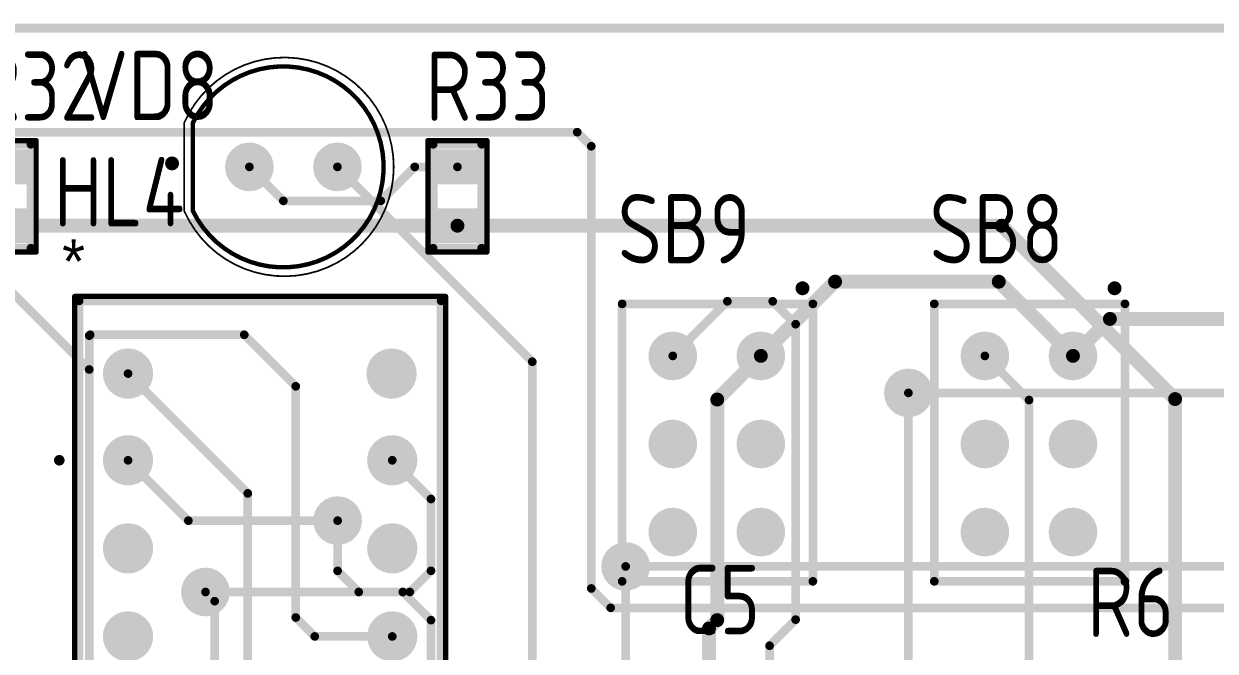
# Model space of a CAD drawing. Header units: millimetres. Extents: x 0 to 841, y 0 to 2540.
# Drawn here: x 79.5 to 113.85, y 147.04 to 165.13 of the extents above; entities that cross this region are included whole.
import ezdxf

# ---------------------------------------------------------------- set-up
doc = ezdxf.new("R2010")
doc.units = ezdxf.units.MM
for name, color, linetype in [('BottomLayer', 5, 'Continuous'), ('BottomSolder', 6, 'Continuous'), ('Mechanical13', 56, 'Continuous'), ('Mechanical15', 56, 'Continuous'), ('MultiLayer', 9, 'Continuous'), ('PadHoleLayer', 156, 'Continuous'), ('TopLayer', 1, 'Continuous'), ('TopOverlay', 2, 'Continuous'), ('TopPaste', 8, 'Continuous'), ('TopSolder', 216, 'Continuous'), ('ViaHoleLayer', 16, 'Continuous')]:
    doc.layers.add(name, color=color, linetype=linetype)
doc.styles.add('GOST type A', font='', dxfattribs={"height": 0.2})
doc.styles.get('GOST type A').set_extended_font_data('GOST type A')

# ---------------------------------------------------------------- blocks, each defined once
blk = doc.blocks.new('LED_151054RS03000_17')
at = {"layer": 'BottomLayer'}
h = blk.add_hatch(color=5, dxfattribs=at)
edge = h.paths.add_edge_path()
edge.add_arc((-1.27, 0), 0.6, 0, 360)
h = blk.add_hatch(color=5, dxfattribs=at)
edge = h.paths.add_edge_path()
edge.add_arc((1.27, 0), 0.6, 0, 360)
at = {"layer": 'BottomSolder'}
h = blk.add_hatch(color=6, dxfattribs=at)
edge = h.paths.add_edge_path()
edge.add_arc((-1.27, 0), 0.702, 0, 360)
h = blk.add_hatch(color=6, dxfattribs=at)
edge = h.paths.add_edge_path()
edge.add_arc((1.27, 0), 0.702, 0, 360)
at = {"layer": 'MultiLayer'}
h = blk.add_hatch(color=9, dxfattribs=at)
edge = h.paths.add_edge_path()
edge.add_arc((-1.27, 0), 0.6, 0, 360)
h = blk.add_hatch(color=9, dxfattribs=at)
edge = h.paths.add_edge_path()
edge.add_arc((1.27, 0), 0.6, 0, 360)
at = {"layer": 'PadHoleLayer'}
h = blk.add_hatch(color=156, dxfattribs=at)
edge = h.paths.add_edge_path()
edge.add_arc((-1.27, 0), 0.35, 0, 360)
h = blk.add_hatch(color=156, dxfattribs=at)
edge = h.paths.add_edge_path()
edge.add_arc((1.27, 0), 0.35, 0, 360)
at = {"layer": 'TopLayer'}
h = blk.add_hatch(color=1, dxfattribs=at)
edge = h.paths.add_edge_path()
edge.add_arc((-1.27, 0), 0.6, 0, 360)
h = blk.add_hatch(color=1, dxfattribs=at)
edge = h.paths.add_edge_path()
edge.add_arc((1.27, 0), 0.6, 0, 360)
at = {"layer": 'TopSolder'}
h = blk.add_hatch(color=216, dxfattribs=at)
edge = h.paths.add_edge_path()
edge.add_arc((-1.27, 0), 0.702, 0, 360)
h = blk.add_hatch(color=216, dxfattribs=at)
edge = h.paths.add_edge_path()
edge.add_arc((1.27, 0), 0.702, 0, 360)
at = {"layer": 'Mechanical13', "const_width": 0.127}
blk.add_lwpolyline([(-2.9, 1.27, -4.331476), (-2.9, -1.27)], format="xyb", dxfattribs=at)
at = {"layer": 'Mechanical13'}
for points, const_width in [([(-2.932, 1.27, 1), (-2.868, 1.27, 1)], 0.0635), ([(-3.4, 0.1, 1), (-3.6, 0.1, 1)], 0.2), ([(-3.65, 0.1, 1), (-3.55, 0.1, 1)], 0.1), ([(-3.45, 0.1, 1), (-3.35, 0.1, 1)], 0.1), ([(-2.932, -1.27, 1), (-2.868, -1.27, 1)], 0.0635)]:
    blk.add_lwpolyline(points, format="xyb", close=True, dxfattribs=dict(at, const_width=const_width))
at = {"layer": 'Mechanical15', "const_width": 0.05}
blk.add_lwpolyline([(-3.144, 1.283, -4.70463), (-3.144, -1.283)], format="xyb", dxfattribs=at)
blk.add_lwpolyline([(-3.15, -1.27), (-3.15, 1.27)], dxfattribs=at)
at = {"layer": 'Mechanical15', "const_width": 0.025}
for points in [[(-3.162, 1.27, 1), (-3.137, 1.27, 1)], [(-3.157, 1.283, 1), (-3.132, 1.283, 1)], [(-3.162, -1.27, 1), (-3.137, -1.27, 1)], [(-3.157, -1.283, 1), (-3.132, -1.283, 1)]]:
    blk.add_lwpolyline(points, format="xyb", close=True, dxfattribs=at)
at = {"layer": 'TopOverlay', "const_width": 0.127}
blk.add_lwpolyline([(-2.9, 1.27, -4.331476), (-2.9, -1.27)], format="xyb", dxfattribs=at)
at = {"layer": 'TopOverlay'}
for points, const_width in [([(-2.932, 1.27, 1), (-2.868, 1.27, 1)], 0.0635), ([(-2.932, 1.27, 1), (-2.868, 1.27, 1)], 0.0635), ([(-3.4, 0.1, 1), (-3.6, 0.1, 1)], 0.2), ([(-3.65, 0.1, 1), (-3.55, 0.1, 1)], 0.1), ([(-3.45, 0.1, 1), (-3.35, 0.1, 1)], 0.1), ([(-2.932, -1.27, 1), (-2.868, -1.27, 1)], 0.0635), ([(-2.932, -1.27, 1), (-2.868, -1.27, 1)], 0.0635)]:
    blk.add_lwpolyline(points, format="xyb", close=True, dxfattribs=dict(at, const_width=const_width))
at = {"layer": 'TopOverlay', "const_width": 0.127}
blk.add_lwpolyline([(-2.9, -1.27), (-2.9, 1.27)], dxfattribs=at)
blk = doc.blocks.new('BUTTON_SW_1571527_1_25')
at = {"layer": 'BottomLayer'}
h = blk.add_hatch(color=5, dxfattribs=at)
edge = h.paths.add_edge_path()
edge.add_arc((0, 0), 0.6, 0, 360)
h = blk.add_hatch(color=5, dxfattribs=at)
edge = h.paths.add_edge_path()
edge.add_arc((2.54, 0), 0.6, 0, 360)
h = blk.add_hatch(color=5, dxfattribs=at)
edge = h.paths.add_edge_path()
edge.add_arc((5.08, 0), 0.6, 0, 360)
h = blk.add_hatch(color=5, dxfattribs=at)
edge = h.paths.add_edge_path()
edge.add_arc((0, -2.54), 0.6, 0, 360)
h = blk.add_hatch(color=5, dxfattribs=at)
edge = h.paths.add_edge_path()
edge.add_arc((2.54, -2.54), 0.6, 0, 360)
h = blk.add_hatch(color=5, dxfattribs=at)
edge = h.paths.add_edge_path()
edge.add_arc((5.08, -2.54), 0.6, 0, 360)
at = {"layer": 'BottomSolder'}
h = blk.add_hatch(color=6, dxfattribs=at)
edge = h.paths.add_edge_path()
edge.add_arc((0, 0), 0.702, 0, 360)
h = blk.add_hatch(color=6, dxfattribs=at)
edge = h.paths.add_edge_path()
edge.add_arc((2.54, 0), 0.702, 0, 360)
h = blk.add_hatch(color=6, dxfattribs=at)
edge = h.paths.add_edge_path()
edge.add_arc((5.08, 0), 0.702, 0, 360)
h = blk.add_hatch(color=6, dxfattribs=at)
edge = h.paths.add_edge_path()
edge.add_arc((0, -2.54), 0.702, 0, 360)
h = blk.add_hatch(color=6, dxfattribs=at)
edge = h.paths.add_edge_path()
edge.add_arc((2.54, -2.54), 0.702, 0, 360)
h = blk.add_hatch(color=6, dxfattribs=at)
edge = h.paths.add_edge_path()
edge.add_arc((5.08, -2.54), 0.702, 0, 360)
at = {"layer": 'MultiLayer'}
h = blk.add_hatch(color=9, dxfattribs=at)
edge = h.paths.add_edge_path()
edge.add_arc((0, 0), 0.6, 0, 360)
h = blk.add_hatch(color=9, dxfattribs=at)
edge = h.paths.add_edge_path()
edge.add_arc((2.54, 0), 0.6, 0, 360)
h = blk.add_hatch(color=9, dxfattribs=at)
edge = h.paths.add_edge_path()
edge.add_arc((5.08, 0), 0.6, 0, 360)
h = blk.add_hatch(color=9, dxfattribs=at)
edge = h.paths.add_edge_path()
edge.add_arc((0, -2.54), 0.6, 0, 360)
h = blk.add_hatch(color=9, dxfattribs=at)
edge = h.paths.add_edge_path()
edge.add_arc((2.54, -2.54), 0.6, 0, 360)
h = blk.add_hatch(color=9, dxfattribs=at)
edge = h.paths.add_edge_path()
edge.add_arc((5.08, -2.54), 0.6, 0, 360)
at = {"layer": 'PadHoleLayer'}
h = blk.add_hatch(color=156, dxfattribs=at)
edge = h.paths.add_edge_path()
edge.add_arc((0, 0), 0.35, 0, 360)
h = blk.add_hatch(color=156, dxfattribs=at)
edge = h.paths.add_edge_path()
edge.add_arc((2.54, 0), 0.35, 0, 360)
h = blk.add_hatch(color=156, dxfattribs=at)
edge = h.paths.add_edge_path()
edge.add_arc((5.08, 0), 0.35, 0, 360)
h = blk.add_hatch(color=156, dxfattribs=at)
edge = h.paths.add_edge_path()
edge.add_arc((0, -2.54), 0.35, 0, 360)
h = blk.add_hatch(color=156, dxfattribs=at)
edge = h.paths.add_edge_path()
edge.add_arc((2.54, -2.54), 0.35, 0, 360)
h = blk.add_hatch(color=156, dxfattribs=at)
edge = h.paths.add_edge_path()
edge.add_arc((5.08, -2.54), 0.35, 0, 360)
at = {"layer": 'TopLayer'}
h = blk.add_hatch(color=1, dxfattribs=at)
edge = h.paths.add_edge_path()
edge.add_arc((0, 0), 0.6, 0, 360)
h = blk.add_hatch(color=1, dxfattribs=at)
edge = h.paths.add_edge_path()
edge.add_arc((2.54, 0), 0.6, 0, 360)
h = blk.add_hatch(color=1, dxfattribs=at)
edge = h.paths.add_edge_path()
edge.add_arc((5.08, 0), 0.6, 0, 360)
h = blk.add_hatch(color=1, dxfattribs=at)
edge = h.paths.add_edge_path()
edge.add_arc((0, -2.54), 0.6, 0, 360)
h = blk.add_hatch(color=1, dxfattribs=at)
edge = h.paths.add_edge_path()
edge.add_arc((2.54, -2.54), 0.6, 0, 360)
h = blk.add_hatch(color=1, dxfattribs=at)
edge = h.paths.add_edge_path()
edge.add_arc((5.08, -2.54), 0.6, 0, 360)
at = {"layer": 'TopSolder'}
h = blk.add_hatch(color=216, dxfattribs=at)
edge = h.paths.add_edge_path()
edge.add_arc((0, 0), 0.702, 0, 360)
h = blk.add_hatch(color=216, dxfattribs=at)
edge = h.paths.add_edge_path()
edge.add_arc((2.54, 0), 0.702, 0, 360)
h = blk.add_hatch(color=216, dxfattribs=at)
edge = h.paths.add_edge_path()
edge.add_arc((5.08, 0), 0.702, 0, 360)
h = blk.add_hatch(color=216, dxfattribs=at)
edge = h.paths.add_edge_path()
edge.add_arc((0, -2.54), 0.702, 0, 360)
h = blk.add_hatch(color=216, dxfattribs=at)
edge = h.paths.add_edge_path()
edge.add_arc((2.54, -2.54), 0.702, 0, 360)
h = blk.add_hatch(color=216, dxfattribs=at)
edge = h.paths.add_edge_path()
edge.add_arc((5.08, -2.54), 0.702, 0, 360)
at = {"layer": 'Mechanical13'}
for points, const_width in [([(-1.85, 1.2, 1), (-2.05, 1.2, 1)], 0.2), ([(-2.1, 1.2, 1), (-2, 1.2, 1)], 0.1), ([(-1.9, 1.2, 1), (-1.8, 1.2, 1)], 0.1)]:
    blk.add_lwpolyline(points, format="xyb", close=True, dxfattribs=dict(at, const_width=const_width))
at = {"layer": 'TopOverlay'}
for points, const_width in [([(-1.85, 1.2, 1), (-2.05, 1.2, 1)], 0.2), ([(-1.563, 1.5, 1), (-1.438, 1.5, 1)], 0.125), ([(-1.563, 1.5, 1), (-1.438, 1.5, 1)], 0.125), ([(6.438, 1.5, 1), (6.563, 1.5, 1)], 0.125), ([(6.438, 1.5, 1), (6.563, 1.5, 1)], 0.125), ([(-2.1, 1.2, 1), (-2, 1.2, 1)], 0.1), ([(-1.9, 1.2, 1), (-1.8, 1.2, 1)], 0.1), ([(-1.563, -4, 1), (-1.438, -4, 1)], 0.125), ([(-1.563, -4, 1), (-1.438, -4, 1)], 0.125), ([(6.438, -4, 1), (6.563, -4, 1)], 0.125), ([(6.438, -4, 1), (6.563, -4, 1)], 0.125)]:
    blk.add_lwpolyline(points, format="xyb", close=True, dxfattribs=dict(at, const_width=const_width))
at = {"layer": 'TopOverlay', "const_width": 0.25}
for points in [[(-1.5, -4), (-1.5, 1.5)], [(6.5, 1.5), (-1.5, 1.5)], [(6.5, -4), (6.5, 1.5)], [(6.5, -4), (-1.5, -4)]]:
    blk.add_lwpolyline(points, dxfattribs=at)
blk = doc.blocks.new('BUTTON_SW_1571527_1_26')
at = {"layer": 'BottomLayer'}
h = blk.add_hatch(color=5, dxfattribs=at)
edge = h.paths.add_edge_path()
edge.add_arc((0, 0), 0.6, 0, 360)
h = blk.add_hatch(color=5, dxfattribs=at)
edge = h.paths.add_edge_path()
edge.add_arc((2.54, 0), 0.6, 0, 360)
h = blk.add_hatch(color=5, dxfattribs=at)
edge = h.paths.add_edge_path()
edge.add_arc((5.08, 0), 0.6, 0, 360)
h = blk.add_hatch(color=5, dxfattribs=at)
edge = h.paths.add_edge_path()
edge.add_arc((0, -2.54), 0.6, 0, 360)
h = blk.add_hatch(color=5, dxfattribs=at)
edge = h.paths.add_edge_path()
edge.add_arc((2.54, -2.54), 0.6, 0, 360)
h = blk.add_hatch(color=5, dxfattribs=at)
edge = h.paths.add_edge_path()
edge.add_arc((5.08, -2.54), 0.6, 0, 360)
at = {"layer": 'BottomSolder'}
h = blk.add_hatch(color=6, dxfattribs=at)
edge = h.paths.add_edge_path()
edge.add_arc((0, 0), 0.702, 0, 360)
h = blk.add_hatch(color=6, dxfattribs=at)
edge = h.paths.add_edge_path()
edge.add_arc((2.54, 0), 0.702, 0, 360)
h = blk.add_hatch(color=6, dxfattribs=at)
edge = h.paths.add_edge_path()
edge.add_arc((5.08, 0), 0.702, 0, 360)
h = blk.add_hatch(color=6, dxfattribs=at)
edge = h.paths.add_edge_path()
edge.add_arc((0, -2.54), 0.702, 0, 360)
h = blk.add_hatch(color=6, dxfattribs=at)
edge = h.paths.add_edge_path()
edge.add_arc((2.54, -2.54), 0.702, 0, 360)
h = blk.add_hatch(color=6, dxfattribs=at)
edge = h.paths.add_edge_path()
edge.add_arc((5.08, -2.54), 0.702, 0, 360)
at = {"layer": 'MultiLayer'}
h = blk.add_hatch(color=9, dxfattribs=at)
edge = h.paths.add_edge_path()
edge.add_arc((0, 0), 0.6, 0, 360)
h = blk.add_hatch(color=9, dxfattribs=at)
edge = h.paths.add_edge_path()
edge.add_arc((2.54, 0), 0.6, 0, 360)
h = blk.add_hatch(color=9, dxfattribs=at)
edge = h.paths.add_edge_path()
edge.add_arc((5.08, 0), 0.6, 0, 360)
h = blk.add_hatch(color=9, dxfattribs=at)
edge = h.paths.add_edge_path()
edge.add_arc((0, -2.54), 0.6, 0, 360)
h = blk.add_hatch(color=9, dxfattribs=at)
edge = h.paths.add_edge_path()
edge.add_arc((2.54, -2.54), 0.6, 0, 360)
h = blk.add_hatch(color=9, dxfattribs=at)
edge = h.paths.add_edge_path()
edge.add_arc((5.08, -2.54), 0.6, 0, 360)
at = {"layer": 'PadHoleLayer'}
h = blk.add_hatch(color=156, dxfattribs=at)
edge = h.paths.add_edge_path()
edge.add_arc((0, 0), 0.35, 0, 360)
h = blk.add_hatch(color=156, dxfattribs=at)
edge = h.paths.add_edge_path()
edge.add_arc((2.54, 0), 0.35, 0, 360)
h = blk.add_hatch(color=156, dxfattribs=at)
edge = h.paths.add_edge_path()
edge.add_arc((5.08, 0), 0.35, 0, 360)
h = blk.add_hatch(color=156, dxfattribs=at)
edge = h.paths.add_edge_path()
edge.add_arc((0, -2.54), 0.35, 0, 360)
h = blk.add_hatch(color=156, dxfattribs=at)
edge = h.paths.add_edge_path()
edge.add_arc((2.54, -2.54), 0.35, 0, 360)
h = blk.add_hatch(color=156, dxfattribs=at)
edge = h.paths.add_edge_path()
edge.add_arc((5.08, -2.54), 0.35, 0, 360)
at = {"layer": 'TopLayer'}
h = blk.add_hatch(color=1, dxfattribs=at)
edge = h.paths.add_edge_path()
edge.add_arc((0, 0), 0.6, 0, 360)
h = blk.add_hatch(color=1, dxfattribs=at)
edge = h.paths.add_edge_path()
edge.add_arc((2.54, 0), 0.6, 0, 360)
h = blk.add_hatch(color=1, dxfattribs=at)
edge = h.paths.add_edge_path()
edge.add_arc((5.08, 0), 0.6, 0, 360)
h = blk.add_hatch(color=1, dxfattribs=at)
edge = h.paths.add_edge_path()
edge.add_arc((0, -2.54), 0.6, 0, 360)
h = blk.add_hatch(color=1, dxfattribs=at)
edge = h.paths.add_edge_path()
edge.add_arc((2.54, -2.54), 0.6, 0, 360)
h = blk.add_hatch(color=1, dxfattribs=at)
edge = h.paths.add_edge_path()
edge.add_arc((5.08, -2.54), 0.6, 0, 360)
at = {"layer": 'TopSolder'}
h = blk.add_hatch(color=216, dxfattribs=at)
edge = h.paths.add_edge_path()
edge.add_arc((0, 0), 0.702, 0, 360)
h = blk.add_hatch(color=216, dxfattribs=at)
edge = h.paths.add_edge_path()
edge.add_arc((2.54, 0), 0.702, 0, 360)
h = blk.add_hatch(color=216, dxfattribs=at)
edge = h.paths.add_edge_path()
edge.add_arc((5.08, 0), 0.702, 0, 360)
h = blk.add_hatch(color=216, dxfattribs=at)
edge = h.paths.add_edge_path()
edge.add_arc((0, -2.54), 0.702, 0, 360)
h = blk.add_hatch(color=216, dxfattribs=at)
edge = h.paths.add_edge_path()
edge.add_arc((2.54, -2.54), 0.702, 0, 360)
h = blk.add_hatch(color=216, dxfattribs=at)
edge = h.paths.add_edge_path()
edge.add_arc((5.08, -2.54), 0.702, 0, 360)
at = {"layer": 'Mechanical13'}
for points, const_width in [([(-1.85, 1.2, 1), (-2.05, 1.2, 1)], 0.2), ([(-2.1, 1.2, 1), (-2, 1.2, 1)], 0.1), ([(-1.9, 1.2, 1), (-1.8, 1.2, 1)], 0.1)]:
    blk.add_lwpolyline(points, format="xyb", close=True, dxfattribs=dict(at, const_width=const_width))
at = {"layer": 'TopOverlay'}
for points, const_width in [([(-1.85, 1.2, 1), (-2.05, 1.2, 1)], 0.2), ([(-1.563, 1.5, 1), (-1.438, 1.5, 1)], 0.125), ([(-1.563, 1.5, 1), (-1.438, 1.5, 1)], 0.125), ([(6.438, 1.5, 1), (6.563, 1.5, 1)], 0.125), ([(6.438, 1.5, 1), (6.563, 1.5, 1)], 0.125), ([(-2.1, 1.2, 1), (-2, 1.2, 1)], 0.1), ([(-1.9, 1.2, 1), (-1.8, 1.2, 1)], 0.1), ([(-1.563, -4, 1), (-1.438, -4, 1)], 0.125), ([(-1.563, -4, 1), (-1.438, -4, 1)], 0.125), ([(6.438, -4, 1), (6.563, -4, 1)], 0.125), ([(6.438, -4, 1), (6.563, -4, 1)], 0.125)]:
    blk.add_lwpolyline(points, format="xyb", close=True, dxfattribs=dict(at, const_width=const_width))
at = {"layer": 'TopOverlay', "const_width": 0.25}
for points in [[(-1.5, -4), (-1.5, 1.5)], [(6.5, 1.5), (-1.5, 1.5)], [(6.5, -4), (6.5, 1.5)], [(6.5, -4), (-1.5, -4)]]:
    blk.add_lwpolyline(points, dxfattribs=at)
blk = doc.blocks.new('RES_RC0805_54')
at = {"layer": 'TopLayer'}
for points in [[(-1.353, 0.597), (-0.343, 0.597), (-0.343, -0.597), (-1.353, -0.597)], [(0.343, 0.597), (1.353, 0.597), (1.353, -0.597), (0.343, -0.597)]]:
    blk.add_hatch(color=1, dxfattribs=at).paths.add_polyline_path(points)
at = {"layer": 'TopPaste'}
for points in [[(-1.353, 0.597), (-0.343, 0.597), (-0.343, -0.597), (-1.353, -0.597)], [(0.343, 0.597), (1.353, 0.597), (1.353, -0.597), (0.343, -0.597)]]:
    blk.add_hatch(color=8, dxfattribs=at).paths.add_polyline_path(points)
at = {"layer": 'TopSolder'}
for points in [[(-1.353, 0.597), (-0.343, 0.597), (-0.343, -0.597), (-1.353, -0.597)], [(0.343, 0.597), (1.353, 0.597), (1.353, -0.597), (0.343, -0.597)]]:
    blk.add_hatch(color=216, dxfattribs=at).paths.add_polyline_path(points)
at = {"layer": 'Mechanical15', "const_width": 0.152}
for points in [[(-1.607, -0.851), (-1.607, 0.851)], [(1.607, 0.851), (-1.607, 0.851)], [(1.607, -0.851), (1.607, 0.851)], [(1.607, -0.851), (-1.607, -0.851)]]:
    blk.add_lwpolyline(points, dxfattribs=at)
at = {"layer": 'Mechanical15', "const_width": 0.0762}
for points in [[(-1.645, 0.851, 1), (-1.569, 0.851, 1)], [(-1.645, 0.851, 1), (-1.569, 0.851, 1)], [(1.569, 0.851, 1), (1.645, 0.851, 1)], [(1.569, 0.851, 1), (1.645, 0.851, 1)], [(-1.645, -0.851, 1), (-1.569, -0.851, 1)], [(-1.645, -0.851, 1), (-1.569, -0.851, 1)], [(1.569, -0.851, 1), (1.645, -0.851, 1)], [(1.569, -0.851, 1), (1.645, -0.851, 1)]]:
    blk.add_lwpolyline(points, format="xyb", close=True, dxfattribs=at)
at = {"layer": 'TopOverlay', "const_width": 0.25}
for points in [[(1.5, 0.7), (-1.5, 0.7)], [(-1.5, -0.7), (-1.5, 0.7)], [(1.5, -0.7), (1.5, 0.7)], [(1.5, -0.7), (-1.5, -0.7)]]:
    blk.add_lwpolyline(points, dxfattribs=at)
at = {"layer": 'TopOverlay', "const_width": 0.125}
for points in [[(-1.562, 0.7, 1), (-1.438, 0.7, 1)], [(-1.562, 0.7, 1), (-1.438, 0.7, 1)], [(1.437, 0.7, 1), (1.562, 0.7, 1)], [(1.437, 0.7, 1), (1.562, 0.7, 1)], [(-1.562, -0.7, 1), (-1.438, -0.7, 1)], [(-1.562, -0.7, 1), (-1.438, -0.7, 1)], [(1.437, -0.7, 1), (1.562, -0.7, 1)], [(1.437, -0.7, 1), (1.562, -0.7, 1)]]:
    blk.add_lwpolyline(points, format="xyb", close=True, dxfattribs=at)
blk = doc.blocks.new('RES_RC0805_55')
at = {"layer": 'TopLayer'}
for points in [[(-1.353, 0.597), (-0.343, 0.597), (-0.343, -0.597), (-1.353, -0.597)], [(0.343, 0.597), (1.353, 0.597), (1.353, -0.597), (0.343, -0.597)]]:
    blk.add_hatch(color=1, dxfattribs=at).paths.add_polyline_path(points)
at = {"layer": 'TopPaste'}
for points in [[(-1.353, 0.597), (-0.343, 0.597), (-0.343, -0.597), (-1.353, -0.597)], [(0.343, 0.597), (1.353, 0.597), (1.353, -0.597), (0.343, -0.597)]]:
    blk.add_hatch(color=8, dxfattribs=at).paths.add_polyline_path(points)
at = {"layer": 'TopSolder'}
for points in [[(-1.353, 0.597), (-0.343, 0.597), (-0.343, -0.597), (-1.353, -0.597)], [(0.343, 0.597), (1.353, 0.597), (1.353, -0.597), (0.343, -0.597)]]:
    blk.add_hatch(color=216, dxfattribs=at).paths.add_polyline_path(points)
at = {"layer": 'Mechanical15', "const_width": 0.152}
for points in [[(-1.607, -0.851), (-1.607, 0.851)], [(1.607, 0.851), (-1.607, 0.851)], [(1.607, -0.851), (1.607, 0.851)], [(1.607, -0.851), (-1.607, -0.851)]]:
    blk.add_lwpolyline(points, dxfattribs=at)
at = {"layer": 'Mechanical15', "const_width": 0.0762}
for points in [[(-1.645, 0.851, 1), (-1.569, 0.851, 1)], [(-1.645, 0.851, 1), (-1.569, 0.851, 1)], [(1.569, 0.851, 1), (1.645, 0.851, 1)], [(1.569, 0.851, 1), (1.645, 0.851, 1)], [(-1.645, -0.851, 1), (-1.569, -0.851, 1)], [(-1.645, -0.851, 1), (-1.569, -0.851, 1)], [(1.569, -0.851, 1), (1.645, -0.851, 1)], [(1.569, -0.851, 1), (1.645, -0.851, 1)]]:
    blk.add_lwpolyline(points, format="xyb", close=True, dxfattribs=at)
at = {"layer": 'TopOverlay', "const_width": 0.25}
for points in [[(1.5, 0.7), (-1.5, 0.7)], [(-1.5, -0.7), (-1.5, 0.7)], [(1.5, -0.7), (1.5, 0.7)], [(1.5, -0.7), (-1.5, -0.7)]]:
    blk.add_lwpolyline(points, dxfattribs=at)
at = {"layer": 'TopOverlay', "const_width": 0.125}
for points in [[(-1.562, 0.7, 1), (-1.438, 0.7, 1)], [(-1.562, 0.7, 1), (-1.438, 0.7, 1)], [(1.437, 0.7, 1), (1.562, 0.7, 1)], [(1.437, 0.7, 1), (1.562, 0.7, 1)], [(-1.562, -0.7, 1), (-1.438, -0.7, 1)], [(-1.562, -0.7, 1), (-1.438, -0.7, 1)], [(1.437, -0.7, 1), (1.562, -0.7, 1)], [(1.437, -0.7, 1), (1.562, -0.7, 1)]]:
    blk.add_lwpolyline(points, format="xyb", close=True, dxfattribs=at)
blk = doc.blocks.new('LDS_C302RI_10P18X19P10_LUM_87')
at = {"layer": 'BottomLayer'}
h = blk.add_hatch(color=5, dxfattribs=at)
edge = h.paths.add_edge_path()
edge.add_arc((0, 2.5), 0.725, 0, 360)
h = blk.add_hatch(color=5, dxfattribs=at)
edge = h.paths.add_edge_path()
edge.add_arc((7.6, 2.5), 0.725, 0, 360)
h = blk.add_hatch(color=5, dxfattribs=at)
edge = h.paths.add_edge_path()
edge.add_arc((0, 0), 0.725, 0, 360)
h = blk.add_hatch(color=5, dxfattribs=at)
edge = h.paths.add_edge_path()
edge.add_arc((7.62, 0), 0.725, 0, 360)
h = blk.add_hatch(color=5, dxfattribs=at)
edge = h.paths.add_edge_path()
edge.add_arc((0, -2.54), 0.725, 0, 360)
h = blk.add_hatch(color=5, dxfattribs=at)
edge = h.paths.add_edge_path()
edge.add_arc((7.62, -2.54), 0.725, 0, 360)
h = blk.add_hatch(color=5, dxfattribs=at)
edge = h.paths.add_edge_path()
edge.add_arc((0, -5.08), 0.725, 0, 360)
h = blk.add_hatch(color=5, dxfattribs=at)
edge = h.paths.add_edge_path()
edge.add_arc((7.62, -5.08), 0.725, 0, 360)
h = blk.add_hatch(color=5, dxfattribs=at)
edge = h.paths.add_edge_path()
edge.add_arc((0, -7.62), 0.725, 0, 360)
h = blk.add_hatch(color=5, dxfattribs=at)
edge = h.paths.add_edge_path()
edge.add_arc((7.62, -7.62), 0.725, 0, 360)
h = blk.add_hatch(color=5, dxfattribs=at)
edge = h.paths.add_edge_path()
edge.add_arc((0, -10.16), 0.725, 0, 360)
h = blk.add_hatch(color=5, dxfattribs=at)
edge = h.paths.add_edge_path()
edge.add_arc((7.62, -10.16), 0.725, 0, 360)
h = blk.add_hatch(color=5, dxfattribs=at)
edge = h.paths.add_edge_path()
edge.add_arc((0, -12.5), 0.725, 0, 360)
h = blk.add_hatch(color=5, dxfattribs=at)
edge = h.paths.add_edge_path()
edge.add_arc((7.6, -12.6), 0.725, 0, 360)
at = {"layer": 'BottomSolder'}
h = blk.add_hatch(color=6, dxfattribs=at)
edge = h.paths.add_edge_path()
edge.add_arc((0, 2.5), 0.725, 0, 360)
h = blk.add_hatch(color=6, dxfattribs=at)
edge = h.paths.add_edge_path()
edge.add_arc((7.6, 2.5), 0.725, 0, 360)
h = blk.add_hatch(color=6, dxfattribs=at)
edge = h.paths.add_edge_path()
edge.add_arc((0, 0), 0.725, 0, 360)
h = blk.add_hatch(color=6, dxfattribs=at)
edge = h.paths.add_edge_path()
edge.add_arc((7.62, 0), 0.725, 0, 360)
h = blk.add_hatch(color=6, dxfattribs=at)
edge = h.paths.add_edge_path()
edge.add_arc((0, -2.54), 0.725, 0, 360)
h = blk.add_hatch(color=6, dxfattribs=at)
edge = h.paths.add_edge_path()
edge.add_arc((7.62, -2.54), 0.725, 0, 360)
h = blk.add_hatch(color=6, dxfattribs=at)
edge = h.paths.add_edge_path()
edge.add_arc((0, -5.08), 0.725, 0, 360)
h = blk.add_hatch(color=6, dxfattribs=at)
edge = h.paths.add_edge_path()
edge.add_arc((7.62, -5.08), 0.725, 0, 360)
h = blk.add_hatch(color=6, dxfattribs=at)
edge = h.paths.add_edge_path()
edge.add_arc((0, -7.62), 0.725, 0, 360)
h = blk.add_hatch(color=6, dxfattribs=at)
edge = h.paths.add_edge_path()
edge.add_arc((7.62, -7.62), 0.725, 0, 360)
h = blk.add_hatch(color=6, dxfattribs=at)
edge = h.paths.add_edge_path()
edge.add_arc((0, -10.16), 0.725, 0, 360)
h = blk.add_hatch(color=6, dxfattribs=at)
edge = h.paths.add_edge_path()
edge.add_arc((7.62, -10.16), 0.725, 0, 360)
h = blk.add_hatch(color=6, dxfattribs=at)
edge = h.paths.add_edge_path()
edge.add_arc((0, -12.5), 0.725, 0, 360)
h = blk.add_hatch(color=6, dxfattribs=at)
edge = h.paths.add_edge_path()
edge.add_arc((7.6, -12.6), 0.725, 0, 360)
at = {"layer": 'MultiLayer'}
h = blk.add_hatch(color=9, dxfattribs=at)
edge = h.paths.add_edge_path()
edge.add_arc((0, 2.5), 0.725, 0, 360)
h = blk.add_hatch(color=9, dxfattribs=at)
edge = h.paths.add_edge_path()
edge.add_arc((7.6, 2.5), 0.725, 0, 360)
h = blk.add_hatch(color=9, dxfattribs=at)
edge = h.paths.add_edge_path()
edge.add_arc((0, 0), 0.725, 0, 360)
h = blk.add_hatch(color=9, dxfattribs=at)
edge = h.paths.add_edge_path()
edge.add_arc((7.62, 0), 0.725, 0, 360)
h = blk.add_hatch(color=9, dxfattribs=at)
edge = h.paths.add_edge_path()
edge.add_arc((0, -2.54), 0.725, 0, 360)
h = blk.add_hatch(color=9, dxfattribs=at)
edge = h.paths.add_edge_path()
edge.add_arc((7.62, -2.54), 0.725, 0, 360)
h = blk.add_hatch(color=9, dxfattribs=at)
edge = h.paths.add_edge_path()
edge.add_arc((0, -5.08), 0.725, 0, 360)
h = blk.add_hatch(color=9, dxfattribs=at)
edge = h.paths.add_edge_path()
edge.add_arc((7.62, -5.08), 0.725, 0, 360)
h = blk.add_hatch(color=9, dxfattribs=at)
edge = h.paths.add_edge_path()
edge.add_arc((0, -7.62), 0.725, 0, 360)
h = blk.add_hatch(color=9, dxfattribs=at)
edge = h.paths.add_edge_path()
edge.add_arc((7.62, -7.62), 0.725, 0, 360)
h = blk.add_hatch(color=9, dxfattribs=at)
edge = h.paths.add_edge_path()
edge.add_arc((0, -10.16), 0.725, 0, 360)
h = blk.add_hatch(color=9, dxfattribs=at)
edge = h.paths.add_edge_path()
edge.add_arc((7.62, -10.16), 0.725, 0, 360)
h = blk.add_hatch(color=9, dxfattribs=at)
edge = h.paths.add_edge_path()
edge.add_arc((0, -12.5), 0.725, 0, 360)
h = blk.add_hatch(color=9, dxfattribs=at)
edge = h.paths.add_edge_path()
edge.add_arc((7.6, -12.6), 0.725, 0, 360)
at = {"layer": 'PadHoleLayer'}
h = blk.add_hatch(color=156, dxfattribs=at)
edge = h.paths.add_edge_path()
edge.add_arc((0, 2.5), 0.45, 0, 360)
h = blk.add_hatch(color=156, dxfattribs=at)
edge = h.paths.add_edge_path()
edge.add_arc((7.6, 2.5), 0.45, 0, 360)
h = blk.add_hatch(color=156, dxfattribs=at)
edge = h.paths.add_edge_path()
edge.add_arc((0, 0), 0.45, 0, 360)
h = blk.add_hatch(color=156, dxfattribs=at)
edge = h.paths.add_edge_path()
edge.add_arc((7.62, 0), 0.45, 0, 360)
h = blk.add_hatch(color=156, dxfattribs=at)
edge = h.paths.add_edge_path()
edge.add_arc((0, -2.54), 0.45, 0, 360)
h = blk.add_hatch(color=156, dxfattribs=at)
edge = h.paths.add_edge_path()
edge.add_arc((7.62, -2.54), 0.45, 0, 360)
h = blk.add_hatch(color=156, dxfattribs=at)
edge = h.paths.add_edge_path()
edge.add_arc((0, -5.08), 0.45, 0, 360)
h = blk.add_hatch(color=156, dxfattribs=at)
edge = h.paths.add_edge_path()
edge.add_arc((7.62, -5.08), 0.45, 0, 360)
h = blk.add_hatch(color=156, dxfattribs=at)
edge = h.paths.add_edge_path()
edge.add_arc((0, -7.62), 0.45, 0, 360)
h = blk.add_hatch(color=156, dxfattribs=at)
edge = h.paths.add_edge_path()
edge.add_arc((7.62, -7.62), 0.45, 0, 360)
h = blk.add_hatch(color=156, dxfattribs=at)
edge = h.paths.add_edge_path()
edge.add_arc((0, -10.16), 0.45, 0, 360)
h = blk.add_hatch(color=156, dxfattribs=at)
edge = h.paths.add_edge_path()
edge.add_arc((7.62, -10.16), 0.45, 0, 360)
h = blk.add_hatch(color=156, dxfattribs=at)
edge = h.paths.add_edge_path()
edge.add_arc((0, -12.5), 0.45, 0, 360)
h = blk.add_hatch(color=156, dxfattribs=at)
edge = h.paths.add_edge_path()
edge.add_arc((7.6, -12.6), 0.45, 0, 360)
at = {"layer": 'TopLayer'}
h = blk.add_hatch(color=1, dxfattribs=at)
edge = h.paths.add_edge_path()
edge.add_arc((0, 2.5), 0.725, 0, 360)
h = blk.add_hatch(color=1, dxfattribs=at)
edge = h.paths.add_edge_path()
edge.add_arc((7.6, 2.5), 0.725, 0, 360)
h = blk.add_hatch(color=1, dxfattribs=at)
edge = h.paths.add_edge_path()
edge.add_arc((0, 0), 0.725, 0, 360)
h = blk.add_hatch(color=1, dxfattribs=at)
edge = h.paths.add_edge_path()
edge.add_arc((7.62, 0), 0.725, 0, 360)
h = blk.add_hatch(color=1, dxfattribs=at)
edge = h.paths.add_edge_path()
edge.add_arc((0, -2.54), 0.725, 0, 360)
h = blk.add_hatch(color=1, dxfattribs=at)
edge = h.paths.add_edge_path()
edge.add_arc((7.62, -2.54), 0.725, 0, 360)
h = blk.add_hatch(color=1, dxfattribs=at)
edge = h.paths.add_edge_path()
edge.add_arc((0, -5.08), 0.725, 0, 360)
h = blk.add_hatch(color=1, dxfattribs=at)
edge = h.paths.add_edge_path()
edge.add_arc((7.62, -5.08), 0.725, 0, 360)
h = blk.add_hatch(color=1, dxfattribs=at)
edge = h.paths.add_edge_path()
edge.add_arc((0, -7.62), 0.725, 0, 360)
h = blk.add_hatch(color=1, dxfattribs=at)
edge = h.paths.add_edge_path()
edge.add_arc((7.62, -7.62), 0.725, 0, 360)
h = blk.add_hatch(color=1, dxfattribs=at)
edge = h.paths.add_edge_path()
edge.add_arc((0, -10.16), 0.725, 0, 360)
h = blk.add_hatch(color=1, dxfattribs=at)
edge = h.paths.add_edge_path()
edge.add_arc((7.62, -10.16), 0.725, 0, 360)
h = blk.add_hatch(color=1, dxfattribs=at)
edge = h.paths.add_edge_path()
edge.add_arc((0, -12.5), 0.725, 0, 360)
h = blk.add_hatch(color=1, dxfattribs=at)
edge = h.paths.add_edge_path()
edge.add_arc((7.6, -12.6), 0.725, 0, 360)
at = {"layer": 'TopSolder'}
h = blk.add_hatch(color=216, dxfattribs=at)
edge = h.paths.add_edge_path()
edge.add_arc((0, 2.5), 0.725, 0, 360)
h = blk.add_hatch(color=216, dxfattribs=at)
edge = h.paths.add_edge_path()
edge.add_arc((7.6, 2.5), 0.725, 0, 360)
h = blk.add_hatch(color=216, dxfattribs=at)
edge = h.paths.add_edge_path()
edge.add_arc((0, 0), 0.725, 0, 360)
h = blk.add_hatch(color=216, dxfattribs=at)
edge = h.paths.add_edge_path()
edge.add_arc((7.62, 0), 0.725, 0, 360)
h = blk.add_hatch(color=216, dxfattribs=at)
edge = h.paths.add_edge_path()
edge.add_arc((0, -2.54), 0.725, 0, 360)
h = blk.add_hatch(color=216, dxfattribs=at)
edge = h.paths.add_edge_path()
edge.add_arc((7.62, -2.54), 0.725, 0, 360)
h = blk.add_hatch(color=216, dxfattribs=at)
edge = h.paths.add_edge_path()
edge.add_arc((0, -5.08), 0.725, 0, 360)
h = blk.add_hatch(color=216, dxfattribs=at)
edge = h.paths.add_edge_path()
edge.add_arc((7.62, -5.08), 0.725, 0, 360)
h = blk.add_hatch(color=216, dxfattribs=at)
edge = h.paths.add_edge_path()
edge.add_arc((0, -7.62), 0.725, 0, 360)
h = blk.add_hatch(color=216, dxfattribs=at)
edge = h.paths.add_edge_path()
edge.add_arc((7.62, -7.62), 0.725, 0, 360)
h = blk.add_hatch(color=216, dxfattribs=at)
edge = h.paths.add_edge_path()
edge.add_arc((0, -10.16), 0.725, 0, 360)
h = blk.add_hatch(color=216, dxfattribs=at)
edge = h.paths.add_edge_path()
edge.add_arc((7.62, -10.16), 0.725, 0, 360)
h = blk.add_hatch(color=216, dxfattribs=at)
edge = h.paths.add_edge_path()
edge.add_arc((0, -12.5), 0.725, 0, 360)
h = blk.add_hatch(color=216, dxfattribs=at)
edge = h.paths.add_edge_path()
edge.add_arc((7.6, -12.6), 0.725, 0, 360)
at = {"layer": 'Mechanical15', "const_width": 0.152}
for points in [[(-1.537, -14.884), (-1.537, 4.724)], [(-1.537, 4.724), (9.157, 4.724)], [(9.157, -14.884), (9.157, 4.724)], [(-1.537, -14.884), (9.157, -14.884)]]:
    blk.add_lwpolyline(points, dxfattribs=at)
at = {"layer": 'Mechanical15', "const_width": 0.0762}
for points in [[(-1.575, 4.724, 1), (-1.499, 4.724, 1)], [(-1.575, 4.724, 1), (-1.499, 4.724, 1)], [(9.119, 4.724, 1), (9.195, 4.724, 1)], [(9.119, 4.724, 1), (9.195, 4.724, 1)], [(-1.575, -14.884, 1), (-1.499, -14.884, 1)], [(-1.575, -14.884, 1), (-1.499, -14.884, 1)], [(9.119, -14.884, 1), (9.195, -14.884, 1)], [(9.119, -14.884, 1), (9.195, -14.884, 1)]]:
    blk.add_lwpolyline(points, format="xyb", close=True, dxfattribs=at)
at = {"layer": 'TopOverlay', "const_width": 0.25}
for points in [[(-1.41, 4.597), (9.03, 4.597)], [(-1.41, -14.757), (-1.41, 4.597)], [(9.03, -14.757), (9.03, 4.597)], [(-1.41, -14.757), (9.03, -14.757)]]:
    blk.add_lwpolyline(points, dxfattribs=at)
at = {"layer": 'TopOverlay'}
for points, const_width in [([(-1.472, 4.597, 1), (-1.347, 4.597, 1)], 0.125), ([(-1.472, 4.597, 1), (-1.347, 4.597, 1)], 0.125), ([(8.967, 4.597, 1), (9.092, 4.597, 1)], 0.125), ([(8.967, 4.597, 1), (9.092, 4.597, 1)], 0.125), ([(-1.905, 0, 1), (-2.057, 0, 1)], 0.152), ([(-2.095, 0, 1), (-2.019, 0, 1)], 0.0762), ([(-1.943, 0, 1), (-1.867, 0, 1)], 0.0762), ([(-1.472, -14.757, 1), (-1.347, -14.757, 1)], 0.125), ([(-1.472, -14.757, 1), (-1.347, -14.757, 1)], 0.125), ([(8.967, -14.757, 1), (9.092, -14.757, 1)], 0.125), ([(8.967, -14.757, 1), (9.092, -14.757, 1)], 0.125)]:
    blk.add_lwpolyline(points, format="xyb", close=True, dxfattribs=dict(at, const_width=const_width))
blk.add_text('*', height=1.27, dxfattribs=at).set_placement((-1.9, 5.1))

msp = doc.modelspace()

# ---------------------------------------------------------------- hatches: boundary and pattern name
at = {"layer": 'BottomLayer'}
h = msp.add_hatch(color=5, dxfattribs=at)
edge = h.paths.add_edge_path()
edge.add_arc((105.004, 154.483), 0.6, 0, 360)
h = msp.add_hatch(color=5, dxfattribs=at)
edge = h.paths.add_edge_path()
edge.add_arc((88.544, 150.8), 0.6, 0, 360)
h = msp.add_hatch(color=5, dxfattribs=at)
edge = h.paths.add_edge_path()
edge.add_arc((96.85, 149.479), 0.6, 0, 360)
h = msp.add_hatch(color=5, dxfattribs=at)
edge = h.paths.add_edge_path()
edge.add_arc((84.734, 148.742), 0.6, 0, 360)
at = {"layer": 'BottomSolder'}
h = msp.add_hatch(color=6, dxfattribs=at)
edge = h.paths.add_edge_path()
edge.add_arc((105.004, 154.483), 0.702, 0, 360)
h = msp.add_hatch(color=6, dxfattribs=at)
edge = h.paths.add_edge_path()
edge.add_arc((88.544, 150.8), 0.702, 0, 360)
h = msp.add_hatch(color=6, dxfattribs=at)
edge = h.paths.add_edge_path()
edge.add_arc((96.85, 149.479), 0.702, 0, 360)
h = msp.add_hatch(color=6, dxfattribs=at)
edge = h.paths.add_edge_path()
edge.add_arc((84.734, 148.742), 0.702, 0, 360)
at = {"layer": 'TopLayer'}
h = msp.add_hatch(color=1, dxfattribs=at)
edge = h.paths.add_edge_path()
edge.add_arc((105.004, 154.483), 0.6, 0, 360)
h = msp.add_hatch(color=1, dxfattribs=at)
edge = h.paths.add_edge_path()
edge.add_arc((88.544, 150.8), 0.6, 0, 360)
h = msp.add_hatch(color=1, dxfattribs=at)
edge = h.paths.add_edge_path()
edge.add_arc((96.85, 149.479), 0.6, 0, 360)
h = msp.add_hatch(color=1, dxfattribs=at)
edge = h.paths.add_edge_path()
edge.add_arc((84.734, 148.742), 0.6, 0, 360)
at = {"layer": 'TopSolder'}
h = msp.add_hatch(color=216, dxfattribs=at)
edge = h.paths.add_edge_path()
edge.add_arc((105.004, 154.483), 0.702, 0, 360)
h = msp.add_hatch(color=216, dxfattribs=at)
edge = h.paths.add_edge_path()
edge.add_arc((88.544, 150.8), 0.702, 0, 360)
h = msp.add_hatch(color=216, dxfattribs=at)
edge = h.paths.add_edge_path()
edge.add_arc((96.85, 149.479), 0.702, 0, 360)
h = msp.add_hatch(color=216, dxfattribs=at)
edge = h.paths.add_edge_path()
edge.add_arc((84.734, 148.742), 0.702, 0, 360)
at = {"layer": 'ViaHoleLayer'}
h = msp.add_hatch(color=16, dxfattribs=at)
edge = h.paths.add_edge_path()
edge.add_arc((105.004, 154.483), 0.35, 0, 360)
h = msp.add_hatch(color=16, dxfattribs=at)
edge = h.paths.add_edge_path()
edge.add_arc((88.544, 150.8), 0.35, 0, 360)
h = msp.add_hatch(color=16, dxfattribs=at)
edge = h.paths.add_edge_path()
edge.add_arc((96.85, 149.479), 0.35, 0, 360)
h = msp.add_hatch(color=16, dxfattribs=at)
edge = h.paths.add_edge_path()
edge.add_arc((84.734, 148.742), 0.35, 0, 360)

# ---------------------------------------------------------------- linework, layer by layer
at = {"layer": 'BottomLayer'}
for points, const_width in [([(51.541, 162.001), (95.453, 162.001)], 0.25), ([(95.453, 162.001), (95.86, 161.595)], 0.25), ([(95.86, 148.844), (95.86, 161.595)], 0.25), ([(75.54, 161), (81.382, 155.158)], 0.25), ([(88.54, 161), (94.158, 155.382)], 0.25), ([(100.75, 155.55), (102.89, 157.69)], 0.4), ([(102.89, 157.69), (107.61, 157.69)], 0.4), ([(107.61, 157.69), (109.75, 155.55)], 0.4), ([(109.75, 155.55), (110.816, 156.616)], 0.4), ([(110.816, 156.616), (117.684, 156.616)], 0.4), ([(94.158, 140.233), (94.158, 155.382)], 0.25), ([(81.382, 137.643), (81.382, 155.158)], 0.25), ([(105.004, 154.483), (115.143, 154.483)], 0.25), ([(82.5, 152.54), (84.24, 150.8)], 0.25), ([(90.12, 152.54), (91.237, 151.423)], 0.25), ([(91.237, 149.352), (91.237, 151.423)], 0.25), ([(84.24, 150.8), (88.544, 150.8)], 0.25), ([(90.627, 148.742), (91.237, 149.352)], 0.25), ([(96.85, 149.479), (119.482, 149.479)], 0.25), ([(84.734, 148.742), (90.627, 148.742)], 0.25), ([(95.86, 148.844), (96.418, 148.285)], 0.25), ([(96.418, 148.285), (159.639, 148.285)], 0.25)]:
    msp.add_lwpolyline(points, dxfattribs=dict(at, const_width=const_width))
for points, const_width in [([(95.391, 162.001, 1), (95.516, 162.001, 1)], 0.125), ([(95.391, 162.001, 1), (95.516, 162.001, 1)], 0.125), ([(95.797, 161.595, 1), (95.922, 161.595, 1)], 0.125), ([(95.797, 161.595, 1), (95.922, 161.595, 1)], 0.125), ([(88.477, 161, 1), (88.602, 161, 1)], 0.125), ([(102.79, 157.69, 1), (102.99, 157.69, 1)], 0.2), ([(102.79, 157.69, 1), (102.99, 157.69, 1)], 0.2), ([(107.51, 157.69, 1), (107.71, 157.69, 1)], 0.2), ([(107.51, 157.69, 1), (107.71, 157.69, 1)], 0.2), ([(110.716, 156.616, 1), (110.916, 156.616, 1)], 0.2), ([(110.716, 156.616, 1), (110.916, 156.616, 1)], 0.2), ([(100.65, 155.55, 1), (100.85, 155.55, 1)], 0.2), ([(109.65, 155.55, 1), (109.85, 155.55, 1)], 0.2), ([(109.65, 155.55, 1), (109.85, 155.55, 1)], 0.2), ([(94.095, 155.382, 1), (94.22, 155.382, 1)], 0.125), ([(94.095, 155.382, 1), (94.22, 155.382, 1)], 0.125), ([(81.319, 155.158, 1), (81.444, 155.158, 1)], 0.125), ([(81.319, 155.158, 1), (81.444, 155.158, 1)], 0.125), ([(104.941, 154.483, 1), (105.066, 154.483, 1)], 0.125), ([(82.438, 152.54, 1), (82.563, 152.54, 1)], 0.125), ([(90.058, 152.54, 1), (90.183, 152.54, 1)], 0.125), ([(91.174, 151.423, 1), (91.299, 151.423, 1)], 0.125), ([(91.174, 151.423, 1), (91.299, 151.423, 1)], 0.125), ([(84.178, 150.8, 1), (84.303, 150.8, 1)], 0.125), ([(84.178, 150.8, 1), (84.303, 150.8, 1)], 0.125), ([(88.482, 150.8, 1), (88.607, 150.8, 1)], 0.125), ([(91.174, 149.352, 1), (91.299, 149.352, 1)], 0.125), ([(91.174, 149.352, 1), (91.299, 149.352, 1)], 0.125), ([(96.788, 149.479, 1), (96.913, 149.479, 1)], 0.125), ([(84.672, 148.742, 1), (84.797, 148.742, 1)], 0.125), ([(90.565, 148.742, 1), (90.69, 148.742, 1)], 0.125), ([(90.565, 148.742, 1), (90.69, 148.742, 1)], 0.125), ([(95.797, 148.844, 1), (95.922, 148.844, 1)], 0.125), ([(95.797, 148.844, 1), (95.922, 148.844, 1)], 0.125), ([(96.356, 148.285, 1), (96.481, 148.285, 1)], 0.125), ([(96.356, 148.285, 1), (96.481, 148.285, 1)], 0.125)]:
    msp.add_lwpolyline(points, format="xyb", close=True, dxfattribs=dict(at, const_width=const_width))
at = {"layer": 'TopLayer'}
for points, const_width in [([(86, 161), (86.98, 160.02)], 0.25), ([(89.789, 160.02), (90.769, 161)], 0.25), ([(90.769, 161), (92, 161)], 0.25), ([(86.98, 160.02), (89.789, 160.02)], 0.25), ([(79, 159.304), (92, 159.304)], 0.4), ([(92, 159.304), (107.697, 159.304)], 0.4), ([(107.697, 159.304), (112.696, 154.305)], 0.4), ([(98.21, 155.55), (99.784, 157.124)], 0.25), ([(99.784, 157.124), (101.092, 157.124)], 0.25), ([(101.092, 157.124), (101.752, 156.464)], 0.25), ([(101.752, 147.945), (101.752, 156.464)], 0.25), ([(81.382, 156.134), (81.407, 156.159)], 0.25), ([(81.382, 134.747), (81.382, 156.134)], 0.25), ([(81.407, 156.159), (85.852, 156.159)], 0.25), ([(85.852, 156.159), (87.338, 154.674)], 0.25), ([(99.492, 154.292), (100.75, 155.55)], 0.4), ([(107.21, 155.55), (108.483, 154.277)], 0.25), ([(82.5, 155.04), (85.954, 151.586)], 0.25), ([(87.338, 148.006), (87.338, 154.674)], 0.25), ([(105.004, 135.924), (105.004, 154.483)], 0.25), ([(99.492, 147.93), (99.492, 154.292)], 0.4), ([(108.483, 146.737), (108.483, 154.277)], 0.25), ([(112.696, 146), (112.696, 154.305)], 0.4), ([(85.954, 136.271), (85.954, 151.586)], 0.25), ([(88.544, 149.352), (88.544, 150.8)], 0.25), ([(88.544, 149.352), (89.154, 148.742)], 0.25), ([(96.85, 143.637), (96.85, 149.479)], 0.25), ([(84.734, 148.742), (85, 148.477)], 0.25), ([(89.154, 148.742), (90.424, 148.742)], 0.25), ([(90.424, 148.742), (91.237, 147.93)], 0.25), ([(85, 133), (85, 148.477)], 0.25), ([(87.338, 148.006), (87.884, 147.46)], 0.25), ([(99.253, 147.691), (99.492, 147.93)], 0.4), ([(91.237, 135.433), (91.237, 147.93)], 0.25), ([(99.253, 146), (99.253, 147.691)], 0.4), ([(101, 147.193), (101.752, 147.945)], 0.25), ([(87.884, 147.46), (90.12, 147.46)], 0.25), ([(101, 146), (101, 147.193)], 0.25)]:
    msp.add_lwpolyline(points, dxfattribs=dict(at, const_width=const_width))
for points, const_width in [([(85.937, 161, 1), (86.062, 161, 1)], 0.125), ([(90.706, 161, 1), (90.831, 161, 1)], 0.125), ([(90.706, 161, 1), (90.831, 161, 1)], 0.125), ([(91.938, 161, 1), (92.063, 161, 1)], 0.125), ([(86.917, 160.02, 1), (87.042, 160.02, 1)], 0.125), ([(86.917, 160.02, 1), (87.042, 160.02, 1)], 0.125), ([(89.727, 160.02, 1), (89.851, 160.02, 1)], 0.125), ([(89.727, 160.02, 1), (89.851, 160.02, 1)], 0.125), ([(91.9, 159.304, 1), (92.1, 159.304, 1)], 0.2), ([(91.9, 159.304, 1), (92.1, 159.304, 1)], 0.2), ([(107.597, 159.304, 1), (107.797, 159.304, 1)], 0.2), ([(107.597, 159.304, 1), (107.797, 159.304, 1)], 0.2), ([(99.722, 157.124, 1), (99.847, 157.124, 1)], 0.125), ([(99.722, 157.124, 1), (99.847, 157.124, 1)], 0.125), ([(101.03, 157.124, 1), (101.154, 157.124, 1)], 0.125), ([(101.03, 157.124, 1), (101.154, 157.124, 1)], 0.125), ([(101.69, 156.464, 1), (101.815, 156.464, 1)], 0.125), ([(101.69, 156.464, 1), (101.815, 156.464, 1)], 0.125), ([(81.319, 156.134, 1), (81.444, 156.134, 1)], 0.125), ([(81.319, 156.134, 1), (81.444, 156.134, 1)], 0.125), ([(81.345, 156.159, 1), (81.469, 156.159, 1)], 0.125), ([(81.345, 156.159, 1), (81.469, 156.159, 1)], 0.125), ([(85.79, 156.159, 1), (85.914, 156.159, 1)], 0.125), ([(85.79, 156.159, 1), (85.914, 156.159, 1)], 0.125), ([(98.148, 155.55, 1), (98.273, 155.55, 1)], 0.125), ([(100.65, 155.55, 1), (100.85, 155.55, 1)], 0.2), ([(107.147, 155.55, 1), (107.272, 155.55, 1)], 0.125), ([(82.438, 155.04, 1), (82.563, 155.04, 1)], 0.125), ([(87.275, 154.674, 1), (87.4, 154.674, 1)], 0.125), ([(87.275, 154.674, 1), (87.4, 154.674, 1)], 0.125), ([(104.941, 154.483, 1), (105.066, 154.483, 1)], 0.125), ([(99.392, 154.292, 1), (99.592, 154.292, 1)], 0.2), ([(99.392, 154.292, 1), (99.592, 154.292, 1)], 0.2), ([(108.421, 154.277, 1), (108.546, 154.277, 1)], 0.125), ([(108.421, 154.277, 1), (108.546, 154.277, 1)], 0.125), ([(112.596, 154.305, 1), (112.796, 154.305, 1)], 0.2), ([(112.596, 154.305, 1), (112.796, 154.305, 1)], 0.2), ([(85.891, 151.586, 1), (86.016, 151.586, 1)], 0.125), ([(85.891, 151.586, 1), (86.016, 151.586, 1)], 0.125), ([(88.482, 150.8, 1), (88.607, 150.8, 1)], 0.125), ([(88.482, 149.352, 1), (88.607, 149.352, 1)], 0.125), ([(88.482, 149.352, 1), (88.607, 149.352, 1)], 0.125), ([(96.788, 149.479, 1), (96.913, 149.479, 1)], 0.125), ([(84.672, 148.742, 1), (84.797, 148.742, 1)], 0.125), ([(89.092, 148.742, 1), (89.216, 148.742, 1)], 0.125), ([(89.092, 148.742, 1), (89.216, 148.742, 1)], 0.125), ([(90.362, 148.742, 1), (90.486, 148.742, 1)], 0.125), ([(90.362, 148.742, 1), (90.486, 148.742, 1)], 0.125), ([(84.937, 148.477, 1), (85.062, 148.477, 1)], 0.125), ([(84.937, 148.477, 1), (85.062, 148.477, 1)], 0.125), ([(87.275, 148.006, 1), (87.4, 148.006, 1)], 0.125), ([(87.275, 148.006, 1), (87.4, 148.006, 1)], 0.125), ([(99.392, 147.93, 1), (99.592, 147.93, 1)], 0.2), ([(99.392, 147.93, 1), (99.592, 147.93, 1)], 0.2), ([(91.174, 147.93, 1), (91.299, 147.93, 1)], 0.125), ([(91.174, 147.93, 1), (91.299, 147.93, 1)], 0.125), ([(99.153, 147.691, 1), (99.353, 147.691, 1)], 0.2), ([(99.153, 147.691, 1), (99.353, 147.691, 1)], 0.2), ([(101.69, 147.945, 1), (101.815, 147.945, 1)], 0.125), ([(101.69, 147.945, 1), (101.815, 147.945, 1)], 0.125), ([(87.822, 147.46, 1), (87.946, 147.46, 1)], 0.125), ([(87.822, 147.46, 1), (87.946, 147.46, 1)], 0.125), ([(90.058, 147.46, 1), (90.183, 147.46, 1)], 0.125), ([(100.938, 147.193, 1), (101.063, 147.193, 1)], 0.125), ([(100.938, 147.193, 1), (101.063, 147.193, 1)], 0.125)]:
    msp.add_lwpolyline(points, format="xyb", close=True, dxfattribs=dict(at, const_width=const_width))
at = {"layer": 'TopOverlay', "const_width": 0.25}
msp.add_lwpolyline([(35, 165), (195, 165)], dxfattribs=at)

# ---------------------------------------------------------------- block references
for name, p in [('LED_151054RS03000_17', (87.27, 161)), ('LDS_C302RI_10P18X19P10_LUM_87', (82.5, 152.54))]:
    msp.add_blockref(name, p)
at = {"rotation": 270}
for name, p in [('RES_RC0805_55', (79, 160.152)), ('RES_RC0805_54', (92, 160.152)), ('BUTTON_SW_1571527_1_25', (100.75, 155.55)), ('BUTTON_SW_1571527_1_26', (109.75, 155.55))]:
    msp.add_blockref(name, p, dxfattribs=at)

# ---------------------------------------------------------------- texts
at = {"layer": 'TopOverlay', "style": 'GOST type A'}
for s, p in [('R32', (78.078, 162.33)), ('VD8', (81.058, 162.348)), ('R33', (91.082, 162.33)), ('HL4', (80.363, 159.282)), ('SB9', (96.622, 158.217)), ('SB8', (105.613, 158.217)), ('C5', (98.4, 147.523)), ('R6', (110.16, 147.447))]:
    msp.add_text(s, height=2, dxfattribs=at).set_placement(p)

doc.saveas('drawing.dxf')
